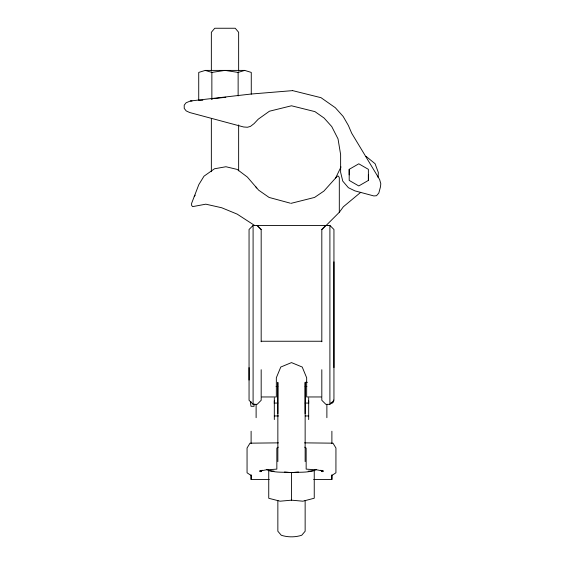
<?xml version="1.0" encoding="UTF-8"?>
<svg xmlns="http://www.w3.org/2000/svg" width="565" height="565" viewBox="0 0 565 565"><rect width="100%" height="100%" fill="white"/><g stroke="black" fill="none" stroke-linecap="round" stroke-linejoin="round"><path stroke-width="0.85" d="M249.052 380.075L249.052 367.603M269.328 479.487L251.107 479.487L251.107 474.777M251.107 443.511L251.107 431.222M254.038 403.94L254.038 406.313L251.015 406.313L250.57 403.544L250.902 401.468M256.115 417.69L256.115 404.561M268.742 470.235L268.742 498.288L280.12 501.197L291.498 500.173L302.875 501.197L314.246 498.231L314.246 470.235M274.315 419.576L274.315 397.802M277.853 500.392L277.853 531.241L281.264 535.239C287.712 537.372 295.283 537.372 301.731 535.239L305.142 531.241L305.142 500.392M277.853 461.619L277.853 382.307M291.498 500.173L291.498 472.615L284.499 472.022M305.142 461.619L305.142 382.307L307.416 382.307M308.681 419.576L308.681 397.802M326.881 417.69L326.881 404.561M313.667 479.487L331.888 479.487L331.888 474.777M331.888 443.511L331.888 431.222M333.632 400.027L333.632 401.659L332.453 403.064L330.695 403.064M333.943 367.603L333.943 261.828M349.198 174.875L349.198 169.338L358.789 163.801L368.38 169.338L368.38 180.412L358.789 185.949L349.198 180.412L349.198 169.338M368.38 180.412L368.38 174.875M378.105 177.488L378.338 172.487L375.075 163.702L366.035 156.35M335.603 178.046L341.02 166.901M194.226 196.564L195.186 195.186M326.175 225.428L339.311 212.292L343.358 206.769L360.738 192.312M261.729 470.504L260.811 471.733L262.209 470.207M321.817 341.769L321.817 229.489L325.405 225.894M321.817 229.489L325.864 225.442M321.817 397.583L321.817 400.288L325.864 404.335L329.904 404.335L333.943 400.288L333.943 229.489L329.904 225.442L253.092 225.442L249.052 229.489L249.052 400.288L253.092 404.335L257.132 404.335L261.178 400.288L261.178 397.583M278.277 447.162L276.843 448.087L276.843 469.12L265.875 469.889L259.497 471.146L261.531 470.44M266.631 469.515C274.23 473.131 283.305 471.817 291.498 472.615C299.683 471.817 308.765 473.131 316.358 469.515M292.613 90.626L251.03 94.044L190.377 100.987L186.083 102.788L184.218 105.168L184.218 108.381L186.217 110.924L189.762 112.548L243.628 126.984L247.435 127.259L250.457 126.398L254.059 123.629L258.254 119.173L269.427 111.22L291.476 105.782L314.931 111.623L324.098 118.05L331.768 126.602L338.025 138.884L340.624 154.577L340.624 172.304L342.757 181.104L348.379 187.693L354.855 190.85L373.853 195.942L376.516 195.709L378.804 193.082L380.471 186.867L380.803 183.745L379.609 179.493L351.677 133.206L348.379 125.479L343.153 116.439L335.328 107.724L321.019 97.689L292.613 90.619M251.27 94.186L251.27 72.419L244.702 70.399L205.293 70.399L198.725 72.419L198.725 100.28L202.828 100.28M205.293 70.399L211.861 72.419L224.997 70.399L238.133 72.419L244.702 70.399M290.982 203.358L314.571 197.432L323.893 191.09L337.312 176.146L338.456 176.146L339.311 177.678L339.311 212.292M211.246 98.96L212.963 98.755M214.714 98.55L225.823 97.237M291.498 472.615L298.497 472.022M308.123 471.203L314.246 470.68M326.669 225.456L329.904 225.456L329.904 404.335M261.178 341.246L321.817 341.246M276.066 386.552L277.825 386.552M305.142 386.552L306.901 386.552M274.3 403.064L277.825 403.064M305.142 403.064L308.667 403.064M274.315 415.953L278.609 415.953M305.241 415.953L308.681 415.953M278.453 442.868L250.02 443.165L247.053 448.017L247.06 472.799L251.107 475.469L251.107 479.487M254.709 225.456L253.092 225.449L253.092 404.335M304.535 442.868L332.976 443.165L335.942 448.017L335.928 472.799L331.888 475.469L331.888 479.487M190.377 100.987L192.036 101.071M268.742 470.68L273.997 471.125M290.17 203.139L269.081 197.432L258.657 190.172L247.357 177.064L237.201 169.429L225.936 166.739L214.474 168.78L203.993 176.195L198.831 184.607L191.606 203.379L191.606 205.399L192.63 206.628L205.822 204.177L221.699 207.751L237.166 214.114L254.554 225.428M321.464 470.44L323.498 471.146L317.113 469.889L306.152 469.12L306.152 448.087L304.719 447.162M257.132 225.442L261.178 229.489L261.178 341.769M257.591 225.894L261.178 229.489M256.785 188.004L255.832 186.895M320.786 470.207L322.184 471.733L321.266 470.504M321.817 369.715L321.817 396.962L306.661 396.962L306.661 377.759L302.219 367.038L291.498 362.603L280.777 367.038L276.334 377.759L276.334 396.962L261.178 396.962L261.178 369.715M308.681 400.882L308.681 403.488M305.142 382.639L305.142 413.728M277.853 382.639L277.853 413.728M274.315 400.882L274.315 403.488M238.642 71.112L238.642 32.29L235.231 28.25L214.764 28.25L211.352 32.29L211.352 71.112M238.642 124.936L238.642 170.814M238.133 72.419L238.133 95.923M211.861 72.419L211.861 99.405M211.352 118.756L211.352 171.696"/></g></svg>
